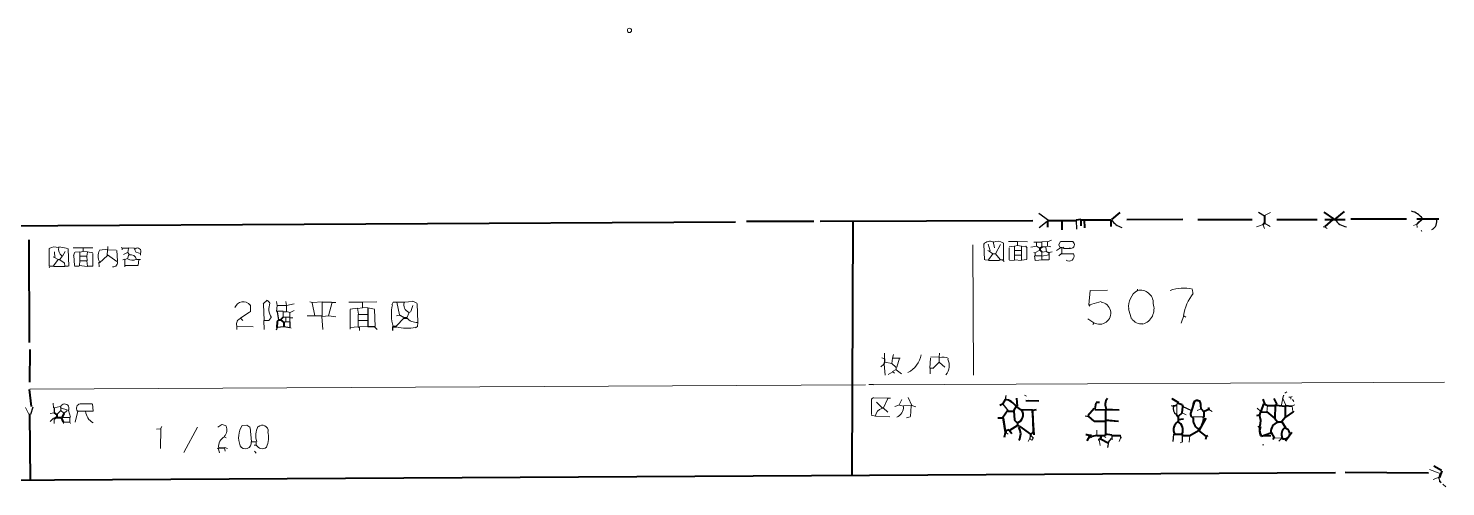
# Model space of a CAD drawing. Header units: millimetres. Extents: x -22015 to 140060, y -26591 to 87788.
# Drawn here: x 104896 to 140060, y -26241 to -14866 of the extents above; entities that cross this region are included whole.
import ezdxf

# ---------------------------------------------------------------- set-up
doc = ezdxf.new("R2010")
doc.units = ezdxf.units.MM
for name, color, linetype, lineweight in [('A_MED', 9, 'CONTINUOUS', 20), ('FRAME', 8, 'CONTINUOUS', 90), ('FRAME_TEXT', 8, 'CONTINUOUS', 30), ('TEXT_SHAPE', 7, 'CONTINUOUS', 30)]:
    doc.layers.add(name, color=color, linetype=linetype, lineweight=lineweight)

msp = doc.modelspace()

# ---------------------------------------------------------------- linework, layer by layer
at = {"layer": 'A_MED', "lineweight": 20}
msp.add_circle((119810, -14918), 52.3, dxfattribs=at)
at = {"layer": 'FRAME', "lineweight": 40}
for p, q in [((103431, -19775), (122439, -19665)), ((124387, -19656), (122710, -19658)), ((124540, -19654), (129817, -19635)), ((125338, -25951), (125359, -19672)), ((130181, -19667), (130180, -19802)), ((130200, -19635), (130182, -19668)), ((130198, -19634), (130537, -19633)), ((130534, -19633), (130541, -19870)), ((130537, -19633), (130892, -19633)), ((131011, -19613), (130892, -19625)), ((131011, -19616), (131096, -19616)), ((131011, -19616), (131011, -19768)), ((131093, -19616), (131101, -19819)), ((131096, -19616), (131756, -19615)), ((131096, -19616), (131756, -19615)), ((131756, -19615), (131756, -19784)), ((131972, -19440), (131770, -19611)), ((133535, -19613), (132146, -19615)), ((133908, -19613), (135255, -19612)), ((135568, -19510), (135568, -19696)), ((135873, -19611), (136872, -19610)), ((137036, -19426), (137274, -19594)), ((137059, -19610), (137567, -19610)), ((137264, -19612), (137066, -19785)), ((137262, -19610), (137313, -19610)), ((137542, -19414), (137308, -19603)), ((137703, -19593), (139092, -19591)), ((139481, -19591), (139345, -19726)), ((139346, -19591), (139837, -19591)), ((139481, -19591), (139837, -19591)), ((139837, -19591), (139888, -19591)), ((135562, -19692), (135528, -19743)), ((104912, -20113), (104917, -22660)), ((104930, -22833), (104928, -23644)), ((104975, -24252), (104924, -23830)), ((104923, -24434), (104945, -26076)), ((137328, -25898), (99326, -26113)), ((137566, -25884), (139632, -25897))]:
    msp.add_line(p, q, dxfattribs=at)
at = {"layer": 'FRAME', "lineweight": 30}
for p, q in [((129970, -19453), (130203, -19627)), ((130173, -19657), (129973, -19815)), ((130889, -19633), (130900, -19853)), ((135413, -19431), (135564, -19517)), ((105008, -24267), (104951, -24446))]:
    msp.add_line(p, q, dxfattribs=at)
at = {"layer": 'FRAME', "lineweight": 20}
for p, q in [((135718, -19436), (135568, -19509)), ((128328, -20243), (128344, -23470)), ((104932, -23824), (125663, -23711)), ((140029, -23649), (125866, -23717)), ((104827, -24278), (104907, -24438)), ((109090, -24763), (108751, -25389))]:
    msp.add_line(p, q, dxfattribs=at)
at = {"layer": 'FRAME', "lineweight": 15}
for p, q in [((135531, -19738), (135363, -19794)), ((135529, -19749), (135564, -19833)), ((135564, -19702), (135703, -19781)), ((137024, -19796), (137075, -19796)), ((137071, -19802), (137122, -19835)), ((139343, -19722), (139259, -19757)), ((139342, -19727), (139356, -19812)), ((139448, -19877), (139466, -19911)), ((125748, -23709), (125866, -23708))]:
    msp.add_line(p, q, dxfattribs=at)
at = {"layer": 'FRAME', "lineweight": 30}
for centre, radius, start, end in [((132111, -19433), 383, 208.3496, 257.1034), ((137623, -19450), 339, 207.2823, 266.194), ((139619, -19661), 222, 296.2569, 17.769)]:
    msp.add_arc(centre, radius, start, end, dxfattribs=at)
at = {"layer": 'FRAME_TEXT', "lineweight": 15}
for p, q in [((105411, -20333), (105415, -20772)), ((105651, -20291), (105884, -20332)), ((105882, -20349), (105899, -20771)), ((106005, -20314), (106259, -20310)), ((106259, -20310), (106496, -20315)), ((106868, -20343), (106664, -20375)), ((106863, -20364), (106848, -20500)), ((106869, -20280), (106869, -20348)), ((106869, -20362), (107072, -20371)), ((107090, -20380), (107111, -20634)), ((107205, -20298), (107223, -20332)), ((107224, -20331), (107224, -20365)), ((107225, -20320), (107377, -20325)), ((107381, -20331), (107363, -20433)), ((107378, -20317), (107530, -20325)), ((107525, -20332), (107560, -20416)), ((128602, -20226), (128619, -20610)), ((128704, -20380), (128737, -20398)), ((128711, -20225), (128758, -20390)), ((128834, -20160), (128863, -20313)), ((129018, -20230), (128894, -20464)), ((129087, -20192), (129093, -20614)), ((129214, -20158), (129434, -20158)), ((129365, -20270), (129227, -20292)), ((129230, -20310), (129230, -20614)), ((129433, -20256), (129365, -20272)), ((129366, -20378), (129365, -20496)), ((129366, -20378), (129535, -20377)), ((129434, -20155), (129688, -20165)), ((129434, -20158), (129434, -20259)), ((129434, -20256), (129536, -20273)), ((129535, -20277), (129637, -20271)), ((129535, -20276), (129535, -20377)), ((129535, -20377), (129535, -20496)), ((129641, -20268), (129673, -20325)), ((129671, -20327), (129669, -20597)), ((129906, -20269), (129770, -20300)), ((129840, -20174), (129908, -20174)), ((129908, -20174), (130044, -20174)), ((129908, -20174), (129908, -20276)), ((130179, -20154), (130043, -20166)), ((130179, -20157), (130179, -20275)), ((130180, -20272), (130264, -20290)), ((130282, -20127), (130181, -20161)), ((130504, -20313), (130402, -20381)), ((130460, -20238), (130493, -20165)), ((130499, -20310), (130465, -20242)), ((130501, -20160), (130806, -20155)), ((130549, -20316), (130585, -20328)), ((130558, -20299), (130589, -20320)), ((130721, -20320), (130755, -20320)), ((130721, -20331), (130755, -20331)), ((105512, -20537), (105545, -20555)), ((105541, -20416), (105552, -20552)), ((105546, -20553), (105632, -20602)), ((105678, -20609), (105784, -20686)), ((105735, -20519), (105680, -20601)), ((105806, -20403), (105740, -20522)), ((105789, -20686), (105804, -20771)), ((106052, -20421), (106020, -20500)), ((106024, -20501), (106043, -20754)), ((106174, -20415), (106055, -20419)), ((106177, -20636), (106161, -20755)), ((106174, -20518), (106173, -20636)), ((106173, -20636), (106343, -20636)), ((106174, -20416), (106174, -20518)), ((106174, -20518), (106343, -20517)), ((106259, -20402), (106175, -20419)), ((106259, -20396), (106361, -20413)), ((106348, -20635), (106363, -20770)), ((106364, -20417), (106350, -20518)), ((106351, -20517), (106355, -20635)), ((106362, -20409), (106493, -20435)), ((106495, -20450), (106495, -20771)), ((106644, -20670), (106656, -20788)), ((106857, -20507), (106660, -20683)), ((106857, -20491), (107094, -20651)), ((107290, -20598), (107239, -20614)), ((107358, -20429), (107255, -20477)), ((107291, -20601), (107291, -20753)), ((107393, -20482), (107355, -20583)), ((107361, -20431), (107397, -20480)), ((107561, -20422), (107680, -20455)), ((107633, -20601), (107622, -20753)), ((107682, -20449), (107681, -20499)), ((128636, -20612), (128721, -20616)), ((128825, -20464), (128715, -20610)), ((128721, -20629), (128992, -20629)), ((128738, -20396), (128824, -20462)), ((128891, -20462), (129006, -20603)), ((129235, -20627), (129365, -20622)), ((129365, -20496), (129535, -20496)), ((129365, -20496), (129365, -20614)), ((129365, -20615), (129533, -20627)), ((129535, -20496), (129534, -20614)), ((129665, -20606), (129535, -20617)), ((129839, -20429), (129872, -20447)), ((129858, -20514), (129874, -20627)), ((129874, -20445), (129873, -20512)), ((129873, -20512), (130043, -20512)), ((129891, -20631), (130042, -20611)), ((130212, -20611), (130042, -20614)), ((130224, -20478), (130224, -20608)), ((130532, -20458), (130465, -20510)), ((130534, -20459), (130834, -20465)), ((105430, -20773), (105412, -20806)), ((105529, -20777), (105800, -20776)), ((106043, -20766), (106156, -20765)), ((106156, -20753), (106359, -20775)), ((106359, -20771), (106495, -20771)), ((107291, -20753), (107613, -20753)), ((107291, -20753), (107291, -20787)), ((131240, -21376), (131207, -21725)), ((131667, -21366), (131260, -21370)), ((132412, -21337), (132412, -21371)), ((111283, -21645), (111304, -21746)), ((111880, -21657), (111948, -21674)), ((110167, -22068), (110218, -22118)), ((111285, -22033), (111285, -22151)), ((111387, -22050), (111455, -22050)), ((114098, -21981), (114030, -21999)), ((133561, -21997), (133610, -22033)), ((110065, -22254), (110065, -22338)), ((113114, -22285), (113114, -22369)), ((126119, -23199), (126049, -23264)), ((126072, -23047), (126139, -23065)), ((126129, -23201), (126152, -23473)), ((126139, -22931), (126139, -23066)), ((126357, -22964), (126339, -23049)), ((126342, -23049), (126495, -23049)), ((126506, -23052), (126446, -23274)), ((126495, -23049), (126529, -23049)), ((127277, -23048), (127263, -23301)), ((127493, -23015), (127279, -23031)), ((127487, -23160), (127357, -23295)), ((127505, -22929), (127491, -23031)), ((127501, -23158), (127637, -23276)), ((126342, -23388), (126227, -23461)), ((126340, -23389), (126389, -23425)), ((126423, -23340), (126556, -23444)), ((127274, -23302), (127269, -23437)), ((127358, -23299), (127273, -23303)), ((136116, -23886), (136067, -23922)), ((105508, -24168), (105516, -24286)), ((106180, -24182), (106468, -24184)), ((106487, -24186), (106507, -24368)), ((125817, -24063), (125812, -24452)), ((125863, -24027), (125824, -24061)), ((126204, -24041), (125865, -24037)), ((125937, -24143), (126074, -24276)), ((126222, -24055), (126109, -24286)), ((126204, -24046), (126289, -24046)), ((126507, -24212), (126391, -24251)), ((126567, -24075), (126498, -24209)), ((126508, -24218), (126611, -24245)), ((126796, -24228), (126610, -24238)), ((126723, -24031), (126816, -24230)), ((126801, -24231), (126784, -24502)), ((126815, -24227), (126916, -24261)), ((129610, -23973), (129659, -23994)), ((133416, -24170), (133382, -24204)), ((133386, -24197), (133386, -24472)), ((135643, -24223), (135620, -24392)), ((136039, -23968), (135986, -24211)), ((136165, -24020), (136216, -24020)), ((136216, -24020), (136216, -24070)), ((136251, -24004), (136217, -24022)), ((136255, -24239), (136269, -24374)), ((136261, -24074), (136294, -24125)), ((105705, -24352), (105773, -24420)), ((106122, -24371), (106059, -24643)), ((125810, -24466), (125913, -24492)), ((125914, -24494), (126271, -24510)), ((126100, -24284), (126216, -24388)), ((126775, -24509), (126679, -24529)), ((133997, -24311), (133896, -24349)), ((134183, -24324), (134267, -24375)), ((136266, -24374), (136300, -24374)), ((129203, -24941), (129183, -24921)), ((109609, -25279), (109638, -25399)), ((109765, -25278), (109779, -25363)), ((109768, -25009), (109801, -25027)), ((110497, -25209), (110548, -25209)), ((129735, -25053), (129702, -25121)), ((131250, -25004), (131283, -25004)), ((131287, -25009), (131256, -25031)), ((131605, -24970), (131605, -25004)), ((131625, -25023), (131605, -25004)), ((131794, -25074), (131775, -25054)), ((131989, -25035), (131960, -25121)), ((131995, -25003), (131995, -25037)), ((132006, -25003), (132006, -25037)), ((133518, -25135), (133469, -25156)), ((135518, -25203), (135552, -25203)), ((110510, -25364), (110545, -25413)), ((139661, -25818), (139899, -25905)), ((139900, -26002), (139750, -26059)), ((139902, -26009), (139906, -26111)), ((139907, -26113), (139952, -26147)), ((139990, -26175), (140060, -26241))]:
    msp.add_line(p, q, dxfattribs=at)
at = {"layer": 'FRAME_TEXT', "lineweight": 20}
for p, q in [((106259, -20315), (106259, -20399)), ((129366, -20276), (129366, -20378)), ((129991, -20374), (129869, -20435)), ((129912, -20269), (129995, -20322)), ((130044, -20174), (130043, -20292)), ((130043, -20292), (130145, -20292)), ((130141, -20293), (130157, -20411)), ((130178, -20273), (130144, -20291)), ((130501, -20309), (130535, -20309)), ((130535, -20309), (130534, -20461)), ((130585, -20326), (130721, -20326)), ((105632, -20603), (105517, -20763)), ((105631, -20603), (105682, -20603)), ((107359, -20582), (107291, -20600)), ((107579, -20601), (107630, -20601)), ((107630, -20601), (107681, -20601)), ((128823, -20462), (128891, -20462)), ((128992, -20614), (129077, -20614)), ((129073, -20618), (129106, -20652)), ((130161, -20407), (130042, -20423)), ((130043, -20512), (130042, -20613)), ((130043, -20428), (130043, -20512)), ((130214, -20485), (130044, -20520)), ((130298, -20416), (130213, -20431)), ((105428, -20772), (105529, -20772)), ((105800, -20771), (105885, -20771)), ((133781, -21353), (133785, -21437)), ((110411, -21730), (110406, -21899)), ((110718, -21702), (110818, -21615)), ((110748, -22118), (110728, -21713)), ((110833, -21624), (110884, -21675)), ((111053, -21644), (111069, -21745)), ((111066, -21746), (111053, -21897)), ((111066, -21746), (111303, -21746)), ((111492, -21705), (111303, -21745)), ((111303, -21746), (111303, -21898)), ((111940, -21679), (112003, -21997)), ((112184, -21657), (111947, -21668)), ((112184, -21661), (112183, -21998)), ((112184, -21661), (112421, -21660)), ((112433, -21663), (112346, -21997)), ((112421, -21668), (112523, -21667)), ((113184, -21658), (112845, -21664)), ((113184, -21660), (113183, -21795)), ((113184, -21660), (113539, -21654)), ((113184, -21791), (113319, -21806)), ((113943, -21663), (113910, -21725)), ((114048, -21658), (113946, -21662)), ((114040, -21661), (114107, -21978)), ((114048, -21659), (114217, -21659)), ((114218, -21663), (114437, -21642)), ((114439, -21744), (114382, -21896)), ((114439, -21638), (114531, -21685)), ((114541, -21692), (114556, -22165)), ((131226, -21730), (131509, -21646)), ((110388, -21899), (110160, -22058)), ((110741, -22118), (110748, -22338)), ((110862, -22116), (110743, -22119)), ((110916, -22053), (110865, -22115)), ((111066, -21885), (111218, -21889)), ((111218, -21898), (111303, -21898)), ((111218, -21898), (111218, -22033)), ((111218, -22033), (111285, -22033)), ((111285, -22033), (111387, -22033)), ((111285, -22151), (111387, -22151)), ((111303, -21896), (111387, -21916)), ((111387, -21915), (111387, -22033)), ((111387, -22050), (111387, -22151)), ((111490, -21866), (111390, -21920)), ((111811, -22005), (111997, -21997)), ((111997, -21999), (112183, -21998)), ((112177, -22016), (112200, -22337)), ((112353, -22005), (112183, -22019)), ((112352, -22002), (112523, -22028)), ((112879, -21846), (112877, -22285)), ((113064, -21810), (112883, -21839)), ((113064, -21812), (113085, -21963)), ((113184, -21803), (113065, -21815)), ((113081, -22116), (113080, -22268)), ((113081, -21964), (113318, -21964)), ((113081, -21964), (113081, -22116)), ((113081, -22116), (113318, -22116)), ((113320, -21804), (113484, -21835)), ((113484, -21845), (113499, -22267)), ((114343, -21915), (114287, -22048)), ((114381, -21898), (114336, -21915)), ((131184, -22074), (131329, -22177)), ((132268, -22083), (132190, -21828)), ((133561, -21995), (133499, -22183)), ((110065, -22263), (110471, -22277)), ((111385, -22288), (111419, -22306)), ((113081, -22273), (112877, -22289)), ((112877, -22285), (112877, -22336)), ((113317, -22265), (113114, -22274)), ((113484, -22270), (113550, -22339)), ((114550, -22269), (114505, -22303)), ((114555, -22165), (114551, -22267)), ((131328, -22184), (131310, -22218)), ((126138, -23154), (126325, -23184)), ((126337, -23049), (126321, -23184)), ((126323, -23186), (126419, -23277)), ((127494, -23031), (127494, -23166)), ((126424, -23333), (126339, -23383)), ((126427, -23269), (126426, -23336)), ((105688, -24250), (105536, -24283)), ((133270, -24053), (133429, -24162)), ((133386, -24225), (133386, -24445)), ((136046, -23969), (136008, -24052)), ((136018, -24051), (136092, -24217)), ((136317, -24206), (136249, -24238)), ((105536, -24407), (105435, -24424)), ((105524, -24544), (105437, -24626)), ((105535, -24555), (105535, -24673)), ((105704, -24351), (105604, -24454)), ((105705, -24302), (105705, -24352)), ((105709, -24291), (105862, -24336)), ((105739, -24521), (105925, -24521)), ((105892, -24347), (105944, -24515)), ((105925, -24521), (105925, -24639)), ((106112, -24369), (106315, -24369)), ((106315, -24369), (106501, -24369)), ((131205, -24493), (131331, -24619)), ((133525, -24405), (133623, -24462)), ((135385, -24291), (135470, -24375)), ((105772, -24639), (105925, -24639)), ((105772, -24639), (105772, -24673)), ((105922, -24641), (105940, -24674)), ((108177, -24803), (108075, -24816)), ((108205, -24751), (108172, -24803)), ((108180, -24806), (108172, -25296)), ((109598, -24767), (109699, -24699)), ((109704, -24696), (109807, -24728)), ((110312, -24717), (110210, -24727)), ((110394, -24765), (110314, -24716)), ((110430, -25125), (110399, -24769)), ((129151, -24902), (129184, -24920)), ((131402, -24835), (131402, -24970)), ((135401, -24747), (135452, -24747)), ((109614, -25275), (109581, -25293)), ((109770, -25271), (109837, -25290)), ((110429, -25125), (110548, -25125)), ((110548, -25125), (110548, -25209)), ((129790, -25088), (129740, -25059)), ((129764, -24967), (129831, -25034)), ((129829, -25041), (129795, -25086)), ((131240, -25011), (131155, -25096)), ((131466, -25072), (131487, -25223)), ((133709, -24968), (133699, -25137)), ((135789, -25034), (135976, -25033)), ((135985, -25042), (135917, -25110))]:
    msp.add_line(p, q, dxfattribs=at)
at = {"layer": 'FRAME_TEXT', "lineweight": 40}
for p, q in [((129992, -20326), (129992, -20377)), ((130045, -20294), (129995, -20330)), ((129996, -20373), (130047, -20424)), ((111114, -22099), (111061, -22148)), ((111065, -22151), (111064, -22287)), ((111116, -22101), (111150, -22101)), ((111148, -22103), (111233, -22170)), ((111218, -22033), (111150, -22101)), ((114216, -22047), (114284, -22047)), ((111234, -22168), (111234, -22270)), ((113944, -22267), (114029, -22267)), ((129064, -24190), (128997, -24225)), ((129130, -24074), (129063, -24193)), ((129406, -24246), (129336, -24363)), ((129414, -24042), (129426, -24245)), ((129414, -24256), (129531, -24342)), ((129642, -24102), (129966, -24109)), ((131382, -24158), (131356, -24312)), ((131472, -24153), (131388, -24150)), ((133268, -24056), (133429, -24152)), ((133387, -24227), (133302, -24245)), ((133422, -24168), (133524, -24202)), ((133529, -24258), (133518, -24410)), ((133524, -24207), (133541, -24258)), ((133820, -24141), (133756, -24347)), ((133877, -24104), (133814, -24137)), ((133977, -24130), (133880, -24099)), ((133990, -24309), (133974, -24140)), ((135539, -24184), (135477, -24372)), ((135526, -24070), (135562, -24187)), ((135555, -24188), (135639, -24224)), ((135639, -24223), (135826, -24223)), ((135796, -24052), (135872, -24199)), ((135826, -24223), (135825, -24544)), ((135861, -24207), (135827, -24225)), ((135858, -24222), (136079, -24246)), ((136079, -24230), (136249, -24243)), ((136080, -24239), (136079, -24510)), ((105534, -24405), (105601, -24457)), ((105603, -24520), (105536, -24556)), ((105603, -24454), (105603, -24521)), ((105603, -24521), (105722, -24521)), ((105712, -24526), (105762, -24644)), ((105776, -24421), (105735, -24520)), ((128947, -24533), (129083, -24533)), ((129069, -24535), (129135, -24895)), ((129192, -24357), (129073, -24527)), ((129081, -24533), (129130, -24857)), ((129202, -24364), (129337, -24364)), ((129342, -24364), (129359, -24583)), ((129358, -24585), (129437, -24668)), ((129541, -24327), (129812, -24337)), ((129798, -24352), (129839, -24951)), ((129807, -24347), (129829, -24870)), ((129897, -24335), (129812, -24350)), ((131338, -24299), (131186, -24486)), ((131200, -24497), (131332, -24619)), ((131353, -24323), (131624, -24330)), ((131623, -24607), (131622, -24970)), ((131624, -24328), (131623, -24598)), ((131624, -24326), (131963, -24332)), ((131624, -24594), (131945, -24616)), ((131625, -24318), (131963, -24334)), ((131626, -24586), (131945, -24619)), ((133380, -24448), (133413, -24499)), ((133419, -24495), (133419, -24580)), ((133419, -24580), (133419, -24630)), ((133555, -24568), (133420, -24583)), ((133523, -24412), (133423, -24499)), ((134108, -24538), (133946, -24838)), ((133993, -24312), (134059, -24381)), ((134063, -24376), (134063, -24511)), ((134183, -24327), (134065, -24379)), ((134164, -24276), (134184, -24325)), ((135436, -24464), (135368, -24480)), ((135467, -24374), (135437, -24460)), ((135486, -24384), (135622, -24395)), ((135626, -24387), (135823, -24546)), ((135821, -24547), (135890, -24630)), ((136082, -24512), (135991, -24625)), ((136273, -24385), (136087, -24520)), ((129133, -24901), (129108, -25022)), ((129233, -24834), (129149, -24852)), ((129149, -24854), (129149, -24905)), ((129230, -24840), (129300, -24923)), ((129440, -24722), (129240, -24846)), ((129438, -24668), (129438, -24719)), ((129440, -24715), (129490, -24751)), ((129495, -24744), (129761, -24934)), ((129759, -24938), (129759, -24972)), ((129832, -24875), (129764, -24943)), ((131132, -24947), (131270, -24961)), ((131137, -24938), (131257, -24986)), ((131335, -24615), (131623, -24615)), ((131335, -24615), (131623, -24615)), ((131621, -24935), (131603, -24968)), ((131623, -24615), (131622, -24936)), ((131623, -24930), (131777, -24951)), ((131775, -24964), (131997, -24983)), ((133316, -24934), (133520, -24934)), ((133520, -24934), (133520, -24968)), ((133929, -24854), (133711, -24977)), ((133927, -24816), (133927, -24849)), ((133930, -24846), (134114, -24999)), ((135433, -24749), (135461, -24967)), ((135489, -24990), (135725, -24907)), ((135732, -24893), (135802, -25027)), ((135892, -24628), (135994, -24628)), ((135994, -24628), (136090, -24772)), ((136244, -24899), (136085, -25112)), ((131220, -24987), (131160, -25103)), ((131403, -24974), (131283, -25000)), ((131402, -24970), (131504, -24970)), ((131436, -25071), (131470, -25071)), ((131500, -25034), (131469, -25071)), ((131497, -25050), (131683, -25151)), ((131504, -24970), (131605, -24970)), ((131504, -24970), (131504, -25038)), ((131779, -24970), (131993, -24970)), ((133520, -24968), (133706, -24968)), ((134116, -25002), (134099, -25070)), ((134162, -24981), (134111, -24997)), ((135468, -24976), (135722, -24975)), ((135792, -25035), (135774, -25068)), ((139769, -25721), (139953, -25834)), ((139966, -25846), (139908, -26011))]:
    msp.add_line(p, q, dxfattribs=at)
at = {"layer": 'FRAME_TEXT', "lineweight": 30}
for p, q in [((130162, -20409), (130212, -20429)), ((130212, -20427), (130212, -20478)), ((131228, -21728), (131210, -21762)), ((111066, -21898), (111106, -22103)), ((111284, -22149), (111235, -22170)), ((111387, -22151), (111386, -22286)), ((113318, -22116), (113317, -22268)), ((113319, -21811), (113318, -21964)), ((113318, -21964), (113318, -22116)), ((114221, -22052), (114021, -22259)), ((114100, -21975), (114220, -22040)), ((111066, -22287), (111048, -22354)), ((111234, -22277), (111065, -22290)), ((111234, -22266), (111386, -22287)), ((113079, -22270), (113113, -22287)), ((113317, -22268), (113487, -22267)), ((113934, -22267), (113933, -22368)), ((126135, -23149), (126118, -23200)), ((126139, -23066), (126139, -23151)), ((105687, -24252), (105707, -24301)), ((129069, -24193), (129206, -24361)), ((129148, -23975), (129131, -24076)), ((129710, -24098), (129913, -24109)), ((133249, -24229), (133300, -24245)), ((133543, -24250), (133741, -24344)), ((105536, -24285), (105536, -24403)), ((105859, -24354), (105776, -24424)), ((126068, -24283), (126102, -24283)), ((131115, -24486), (131200, -24501)), ((134063, -24509), (133792, -24519)), ((133309, -24934), (133290, -25121)), ((109616, -25278), (109768, -25278)), ((129750, -24970), (129739, -25056)), ((131691, -25139), (131669, -25273)), ((131764, -25044), (131684, -25133)), ((131775, -24970), (131775, -25054)), ((133520, -24968), (133519, -25137))]:
    msp.add_line(p, q, dxfattribs=at)
at = {"layer": 'FRAME_TEXT', "lineweight": 15}
for centre, radius, start, end in [((105549, -20545), 254, 67.8868, 121.7399), ((105840, -20353), 195, 164.1115, 237.0052), ((106928, -20522), 300, 151.9757, 207.6488), ((107603, -20404), 87.2, 330.3799, 135.0821), ((128746, -20332), 183, 61.2997, 143.5176), ((128940, -20405), 254, 58.0512, 111.8437), ((130753, -20235), 95.5, 271.3479, 55.607), ((106995, -20677), 112, 265.1899, 21.16), ((107477, -20401), 222, 237.2197, 297.1705), ((107425, -20642), 160, 14.8638, 101.3708), ((130715, -20517), 127, 234.6812, 18.5483), ((126455, -22864), 601, 295.6472, 350.2179), ((127593, -23278), 254, 58.0512, 111.8437), ((127387, -23228), 357, 318.9605, 25.663), ((106202, -24292), 112, 101.5876, 220.453), ((126308, -24248), 302, 296.0388, 359.9698), ((126117, -24498), 203, 102.9659, 176.3763), ((140085, -26009), 193, 151.6504, 225.8317)]:
    msp.add_arc(centre, radius, start, end, dxfattribs=at)
at = {"layer": 'FRAME_TEXT', "lineweight": 20}
for centre, radius, start, end in [((132649, -21766), 457, 120.9647, 187.6763), ((132491, -21679), 314, 357.8198, 104.4047), ((133552, -22320), 1006, 76.7944, 108.9902), ((134708, -22170), 1165, 141.6055, 171.3277), ((110225, -21863), 214, 37.3427, 161.2056), ((111272, -21825), 408, 159.5999, 212.1064), ((115037, -21968), 1133, 167.8901, 195.3189), ((114416, -21729), 203, 160.6499, 246.083), ((131475, -21935), 276, 239.0112, 82.0026), ((132425, -21830), 399, 288.0269, 19.3309), ((110212, -22205), 150, 108.0567, 198.294), ((114529, -21849), 317, 218.8472, 274.5966), ((132499, -21942), 259, 211.6971, 280.1617), ((114288, -21434), 877, 252.7492, 283.9881), ((105797, -24295), 106, 323.3188, 158.1291), ((106674, -24342), 358, 184.2676, 240.9977), ((109568, -24828), 253, 318.2662, 21.1734), ((110649, -25019), 537, 146.6894, 202.3961), ((111015, -24971), 476, 152.3653, 198.2542), ((110699, -24865), 149, 357.5777, 131.7498), ((110313, -25028), 543, 334.6261, 16.1712), ((109885, -25241), 268, 116.4838, 187.7868), ((110277, -25153), 148, 209.4641, 10.4008), ((110700, -25132), 166, 206.9578, 308.3653)]:
    msp.add_arc(centre, radius, start, end, dxfattribs=at)
at = {"layer": 'FRAME_TEXT', "lineweight": 40}
for centre, radius, start, end in [((129067, -24470), 400, 33.5208, 80.2425), ((131856, -24209), 243, 140.0651, 207.1427), ((133893, -24196), 93.7, 3.684, 195.7974), ((129358, -24452), 219, 290.3307, 33.811), ((133855, -24428), 125, 143.0562, 237.9992), ((134073, -24574), 279, 170.857, 238.752), ((133736, -24557), 320, 306.3766, 7.8753), ((135113, -24611), 358, 338.1611, 25.14), ((129198, -24928), 318, 329.1931, 31.1436), ((133553, -24828), 245, 124.1512, 204.3398), ((133315, -24830), 228, 333.16, 62.4583), ((135698, -24846), 254, 158.16, 211.6891), ((135963, -24878), 242, 105.8747, 184.7595), ((136176, -24939), 192, 121.5557, 207.1921), ((136058, -24924), 133, 239.2622, 81.8575)]:
    msp.add_arc(centre, radius, start, end, dxfattribs=at)
at = {"layer": 'FRAME_TEXT', "lineweight": 30}
msp.add_arc((133447, -24308), 152, 155.671, 245.6592, dxfattribs=at)
at = {"layer": 'TEXT_SHAPE', "lineweight": 30}
msp.add_arc((139117, -19844), 447, 34.8066, 77.9601, dxfattribs=at)

doc.saveas('drawing.dxf')
